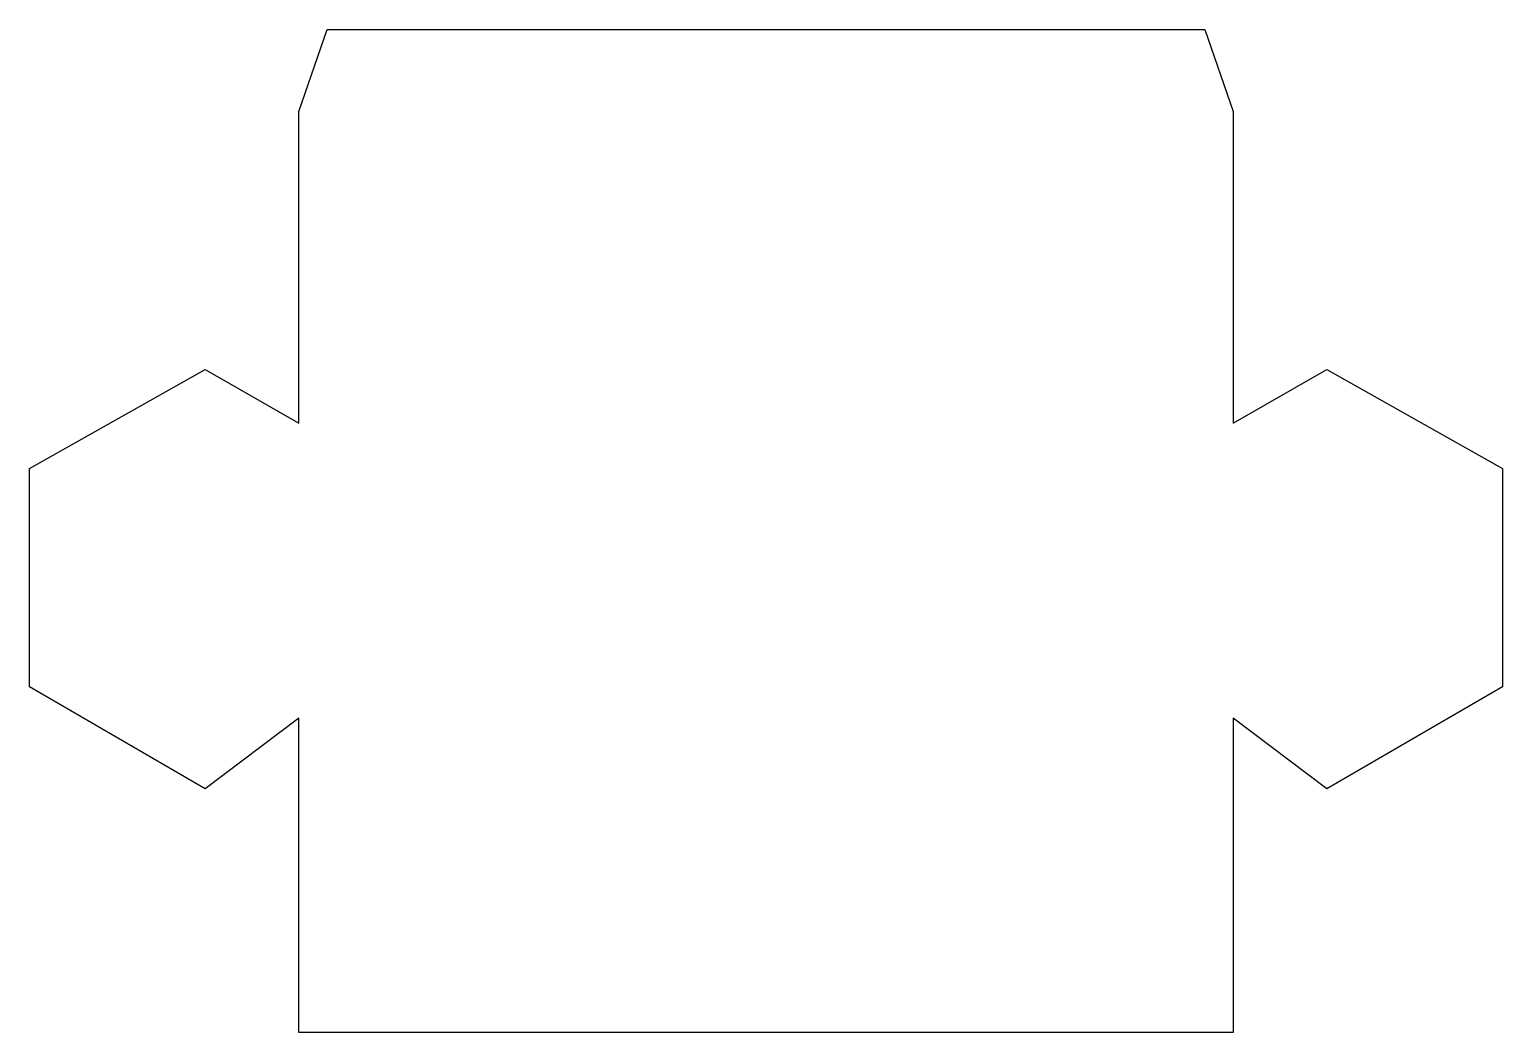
# Model space of a CAD drawing. Header units: centimetres. Extents: x -10.5 to 10.5, y -7.1 to 7.1.
import ezdxf

# ---------------------------------------------------------------- set-up
doc = ezdxf.new("R2010")
doc.units = ezdxf.units.CM
doc.header["$MEASUREMENT"] = 0
doc.layers.add('Camada 1', color=7, linetype='Continuous')

msp = doc.modelspace()

# ---------------------------------------------------------------- linework, layer by layer
at = {"layer": 'Camada 1', "lineweight": 25}
msp.add_open_spline([(0.89917, -7.14768), (0.89917, -7.14768), (6.65899, -7.14768), (6.65899, -7.14768), (6.65899, -7.14768), (6.65899, -7.14768), (6.65899, -2.66524), (6.65899, -2.66524), (6.65899, -2.66524), (6.65899, -2.66524), (7.99157, -3.67478), (7.99157, -3.67478), (7.99157, -3.67478), (7.99157, -3.67478), (10.49529, -2.22103), (10.49529, -2.22103), (10.49529, -2.22103), (10.49529, -2.22103), (10.49529, 0.8884), (10.49529, 0.8884), (10.49529, 0.8884), (10.49529, 0.8884), (7.99157, 2.30178), (7.99157, 2.30178), (7.99157, 2.30178), (7.99157, 2.30178), (6.65899, 1.53452), (6.65899, 1.53452), (6.65899, 1.53452), (6.65899, 1.53452), (6.65899, 5.97658), (6.65899, 5.97658), (6.65899, 5.97658), (6.65899, 5.97658), (6.25511, 7.14768), (6.25511, 7.14768), (6.25511, 7.14768), (6.25511, 7.14768), (0.44835, 7.14768), (0.44835, 7.14768), (0.44835, 7.14768), (0.44835, 7.14768), (-6.25513, 7.14768), (-6.25513, 7.14768), (-6.25513, 7.14768), (-6.25513, 7.14768), (-6.65897, 5.97658), (-6.65897, 5.97658), (-6.65897, 5.97658), (-6.65897, 5.97658), (-6.65897, 1.53452), (-6.65897, 1.53452), (-6.65897, 1.53452), (-6.65897, 1.53452), (-7.99159, 2.30178), (-7.99159, 2.30178), (-7.99159, 2.30178), (-7.99159, 2.30178), (-10.49529, 0.8884), (-10.49529, 0.8884), (-10.49529, 0.8884), (-10.49529, 0.8884), (-10.49529, -2.22103), (-10.49529, -2.22103), (-10.49529, -2.22103), (-10.49529, -2.22103), (-7.99159, -3.67478), (-7.99159, -3.67478), (-7.99159, -3.67478), (-7.99159, -3.67478), (-6.65897, -2.66524), (-6.65897, -2.66524), (-6.65897, -2.66524), (-6.65897, -2.66524), (-6.65897, -7.14768), (-6.65897, -7.14768), (-6.65897, -7.14768), (-6.65897, -7.14768), (-0.0025, -7.14768), (-0.0025, -7.14768), (-0.0025, -7.14768), (-0.0025, -7.14768), (0.89917, -7.14768), (0.89917, -7.14768)], degree=3, knots=[0, 0, 0, 0, 0.04545455, 0.04545455, 0.04545455, 0.04545455, 0.09090909, 0.09090909, 0.09090909, 0.09090909, 0.13636364, 0.13636364, 0.13636364, 0.13636364, 0.18181818, 0.18181818, 0.18181818, 0.18181818, 0.22727273, 0.22727273, 0.22727273, 0.22727273, 0.27272727, 0.27272727, 0.27272727, 0.27272727, 0.31818182, 0.31818182, 0.31818182, 0.31818182, 0.36363636, 0.36363636, 0.36363636, 0.36363636, 0.40909091, 0.40909091, 0.40909091, 0.40909091, 0.45454545, 0.45454545, 0.45454545, 0.45454545, 0.5, 0.5, 0.5, 0.5, 0.54545455, 0.54545455, 0.54545455, 0.54545455, 0.59090909, 0.59090909, 0.59090909, 0.59090909, 0.63636364, 0.63636364, 0.63636364, 0.63636364, 0.68181818, 0.68181818, 0.68181818, 0.68181818, 0.72727273, 0.72727273, 0.72727273, 0.72727273, 0.77272727, 0.77272727, 0.77272727, 0.77272727, 0.81818182, 0.81818182, 0.81818182, 0.81818182, 0.86363636, 0.86363636, 0.86363636, 0.86363636, 0.90909091, 0.90909091, 0.90909091, 0.90909091, 1, 1, 1, 1], dxfattribs=at)

doc.saveas('drawing.dxf')
